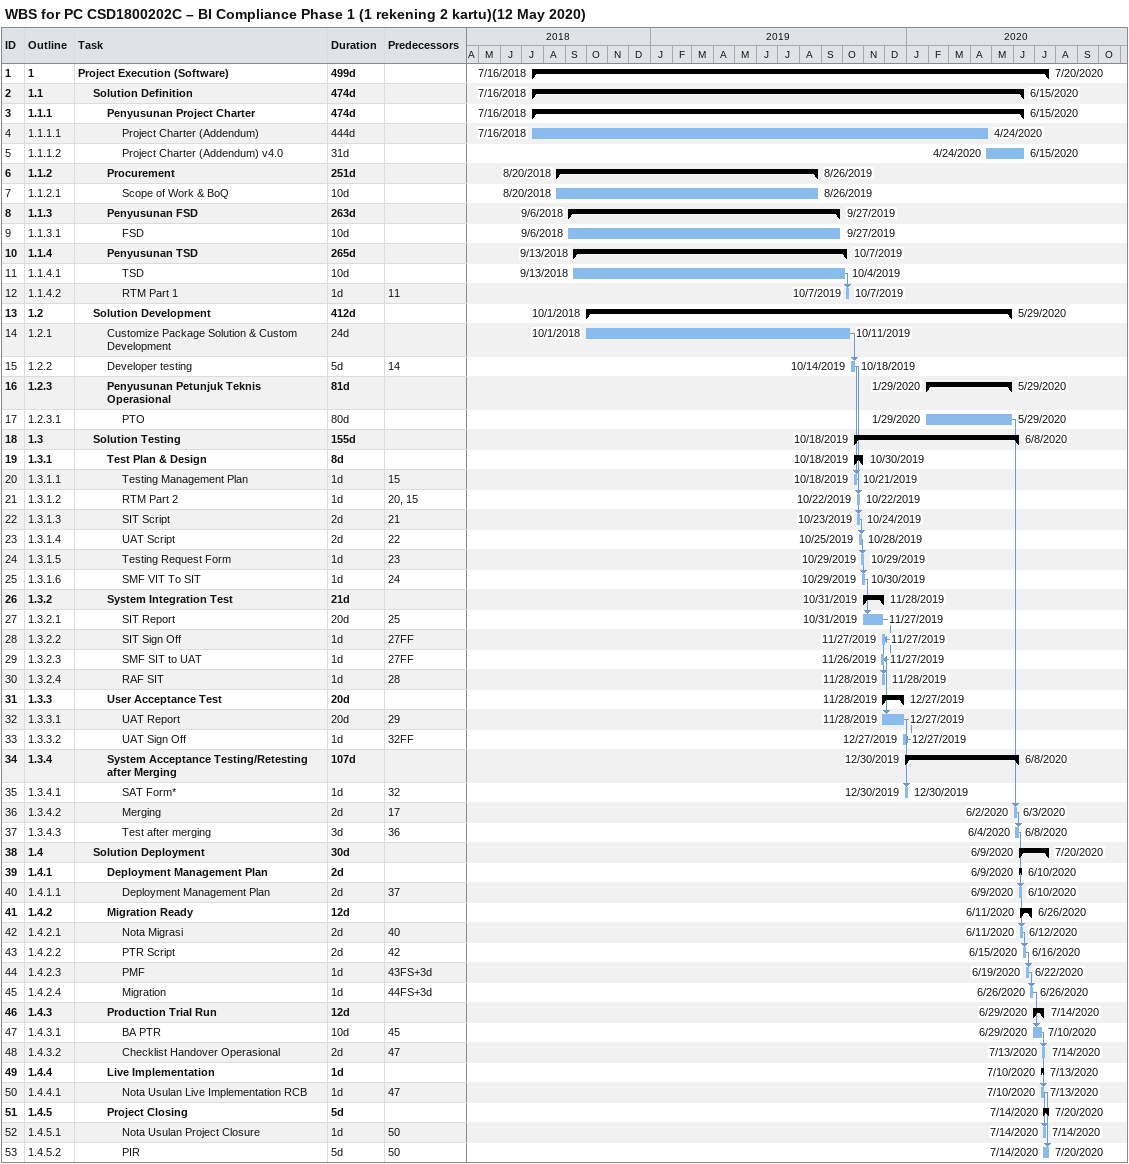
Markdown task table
WBS for PC CSD1800202C – BI Compliance Phase 1 (1 rekening 2 kartu)(12 May 2020)

| ID | WBS | Task | Duration | Start | Finish | Predecessors |
|---|---|---|---|---|---|---|
| 1 | 1 | **Project Execution (Software)** | 499d | 2018-07-16 | 2020-07-20 |  |
| 2 | 1.1 | **Solution Definition** | 474d | 2018-07-16 | 2020-06-15 |  |
| 3 | 1.1.1 | **Penyusunan Project Charter** | 474d | 2018-07-16 | 2020-06-15 |  |
| 4 | 1.1.1.1 | Project Charter (Addendum) | 444d | 2018-07-16 | 2020-04-24 |  |
| 5 | 1.1.1.2 | Project Charter (Addendum) v4.0 | 31d | 2020-04-24 | 2020-06-15 |  |
| 6 | 1.1.2 | **Procurement** | 251d | 2018-08-20 | 2019-08-26 |  |
| 7 | 1.1.2.1 | Scope of Work & BoQ | 10d | 2018-08-20 | 2019-08-26 |  |
| 8 | 1.1.3 | **Penyusunan FSD** | 263d | 2018-09-06 | 2019-09-27 |  |
| 9 | 1.1.3.1 | FSD | 10d | 2018-09-06 | 2019-09-27 |  |
| 10 | 1.1.4 | **Penyusunan TSD** | 265d | 2018-09-13 | 2019-10-07 |  |
| 11 | 1.1.4.1 | TSD | 10d | 2018-09-13 | 2019-10-04 |  |
| 12 | 1.1.4.2 | RTM Part 1 | 1d | 2019-10-07 | 2019-10-07 | 11 |
| 13 | 1.2 | **Solution Development** | 412d | 2018-10-01 | 2020-05-29 |  |
| 14 | 1.2.1 | Customize Package Solution & Custom Development | 24d | 2018-10-01 | 2019-10-11 |  |
| 15 | 1.2.2 | Developer testing | 5d | 2019-10-14 | 2019-10-18 | 14 |
| 16 | 1.2.3 | **Penyusunan Petunjuk Teknis Operasional** | 81d | 2020-01-29 | 2020-05-29 |  |
| 17 | 1.2.3.1 | PTO | 80d | 2020-01-29 | 2020-05-29 |  |
| 18 | 1.3 | **Solution Testing** | 155d | 2019-10-18 | 2020-06-08 |  |
| 19 | 1.3.1 | **Test Plan & Design** | 8d | 2019-10-18 | 2019-10-30 |  |
| 20 | 1.3.1.1 | Testing Management Plan | 1d | 2019-10-18 | 2019-10-21 | 15 |
| 21 | 1.3.1.2 | RTM Part 2 | 1d | 2019-10-22 | 2019-10-22 | 20, 15 |
| 22 | 1.3.1.3 | SIT Script | 2d | 2019-10-23 | 2019-10-24 | 21 |
| 23 | 1.3.1.4 | UAT Script | 2d | 2019-10-25 | 2019-10-28 | 22 |
| 24 | 1.3.1.5 | Testing Request Form | 1d | 2019-10-29 | 2019-10-29 | 23 |
| 25 | 1.3.1.6 | SMF VIT To SIT | 1d | 2019-10-29 | 2019-10-30 | 24 |
| 26 | 1.3.2 | **System Integration Test** | 21d | 2019-10-31 | 2019-11-28 |  |
| 27 | 1.3.2.1 | SIT Report | 20d | 2019-10-31 | 2019-11-27 | 25 |
| 28 | 1.3.2.2 | SIT Sign Off | 1d | 2019-11-27 | 2019-11-27 | 27FF |
| 29 | 1.3.2.3 | SMF SIT to UAT | 1d | 2019-11-26 | 2019-11-27 | 27FF |
| 30 | 1.3.2.4 | RAF SIT | 1d | 2019-11-28 | 2019-11-28 | 28 |
| 31 | 1.3.3 | **User Acceptance Test** | 20d | 2019-11-28 | 2019-12-27 |  |
| 32 | 1.3.3.1 | UAT Report | 20d | 2019-11-28 | 2019-12-27 | 29 |
| 33 | 1.3.3.2 | UAT Sign Off | 1d | 2019-12-27 | 2019-12-27 | 32FF |
| 34 | 1.3.4 | **System Acceptance Testing/Retesting after Merging** | 107d | 2019-12-30 | 2020-06-08 |  |
| 35 | 1.3.4.1 | SAT Form* | 1d | 2019-12-30 | 2019-12-30 | 32 |
| 36 | 1.3.4.2 | Merging | 2d | 2020-06-02 | 2020-06-03 | 17 |
| 37 | 1.3.4.3 | Test after merging | 3d | 2020-06-04 | 2020-06-08 | 36 |
| 38 | 1.4 | **Solution Deployment** | 30d | 2020-06-09 | 2020-07-20 |  |
| 39 | 1.4.1 | **Deployment Management Plan** | 2d | 2020-06-09 | 2020-06-10 |  |
| 40 | 1.4.1.1 | Deployment Management Plan | 2d | 2020-06-09 | 2020-06-10 | 37 |
| 41 | 1.4.2 | **Migration Ready** | 12d | 2020-06-11 | 2020-06-26 |  |
| 42 | 1.4.2.1 | Nota Migrasi | 2d | 2020-06-11 | 2020-06-12 | 40 |
| 43 | 1.4.2.2 | PTR Script | 2d | 2020-06-15 | 2020-06-16 | 42 |
| 44 | 1.4.2.3 | PMF | 1d | 2020-06-19 | 2020-06-22 | 43FS+3d |
| 45 | 1.4.2.4 | Migration | 1d | 2020-06-26 | 2020-06-26 | 44FS+3d |
| 46 | 1.4.3 | **Production Trial Run** | 12d | 2020-06-29 | 2020-07-14 |  |
| 47 | 1.4.3.1 | BA PTR | 10d | 2020-06-29 | 2020-07-10 | 45 |
| 48 | 1.4.3.2 | Checklist Handover Operasional | 2d | 2020-07-13 | 2020-07-14 | 47 |
| 49 | 1.4.4 | **Live Implementation** | 1d | 2020-07-10 | 2020-07-13 |  |
| 50 | 1.4.4.1 | Nota Usulan Live Implementation RCB | 1d | 2020-07-10 | 2020-07-13 | 47 |
| 51 | 1.4.5 | **Project Closing** | 5d | 2020-07-14 | 2020-07-20 |  |
| 52 | 1.4.5.1 | Nota Usulan Project Closure | 1d | 2020-07-14 | 2020-07-14 | 50 |
| 53 | 1.4.5.2 | PIR | 5d | 2020-07-14 | 2020-07-20 | 50 |
